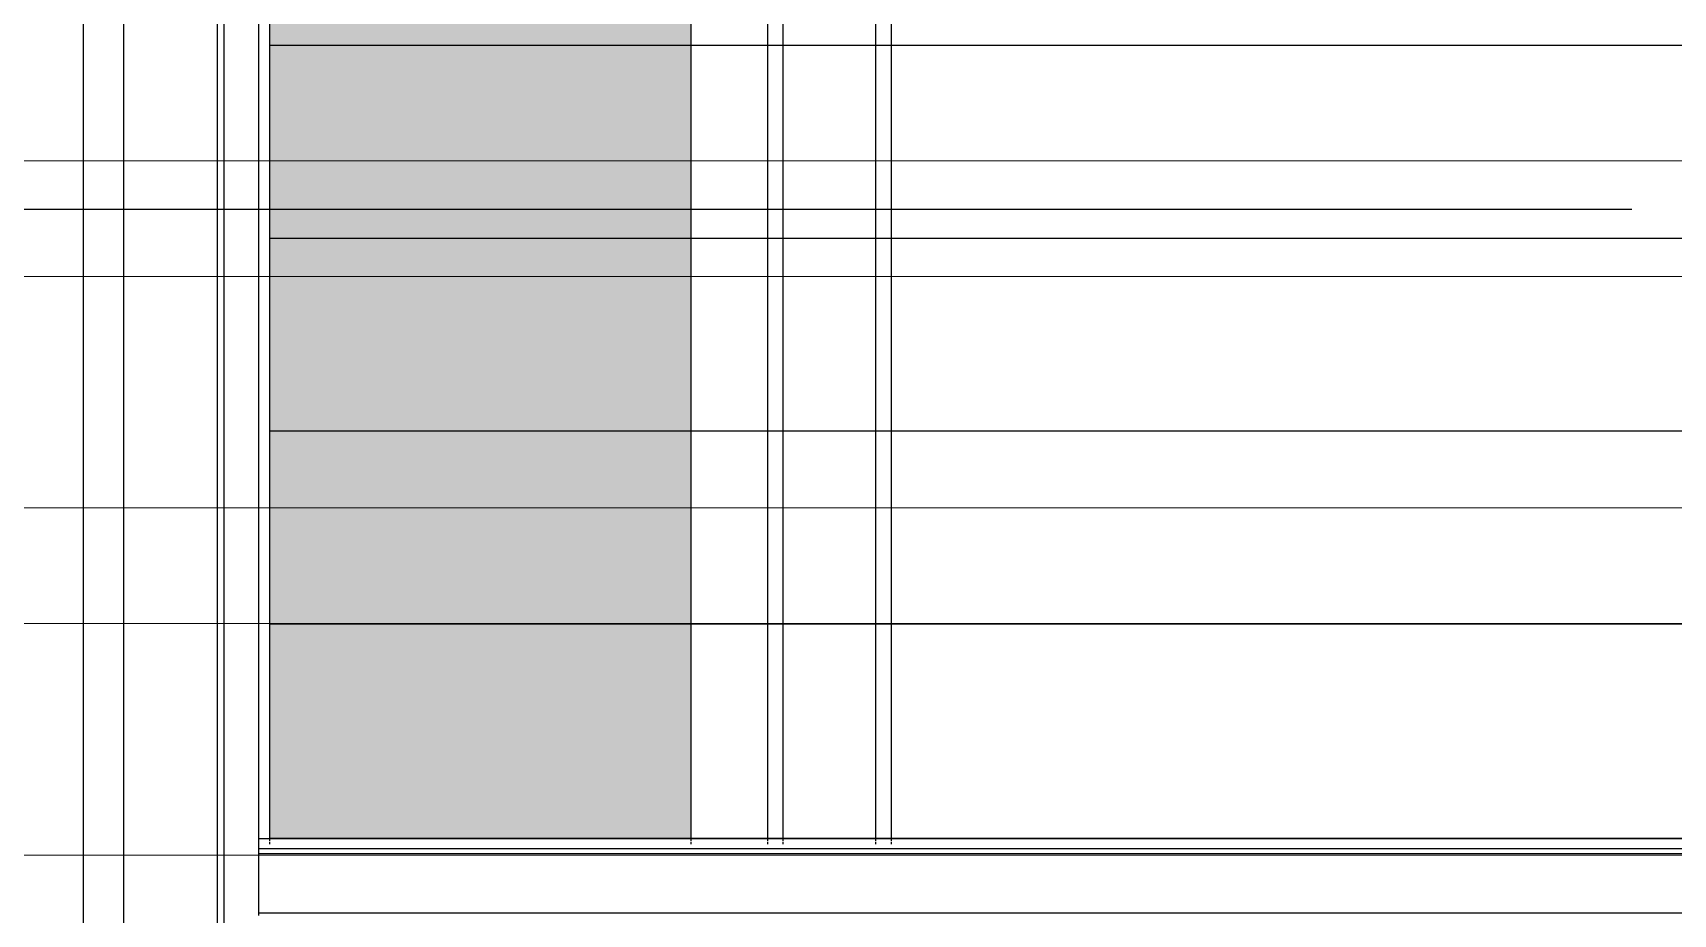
# Model space of a CAD drawing. Header units: inches. Extents: x 37.8 to 126.9, y 5.9 to 51.9.
# Drawn here: x 115.272 to 116.335, y 28.343 to 28.915 of the extents above; entities that cross this region are included whole.
import ezdxf

# ---------------------------------------------------------------- set-up
doc = ezdxf.new("R2010")
doc.units = ezdxf.units.IN
doc.header["$MEASUREMENT"] = 0
doc.layers.add('LAYER1', color=8, linetype='Continuous', lineweight=9)
doc.layers.add('TEXT.', color=7, linetype='Continuous')

msp = doc.modelspace()

# ---------------------------------------------------------------- hatches: boundary and pattern name
h = msp.add_hatch(color=0)
h.dxf.hatch_style = 1
h.paths.add_polyline_path([(117.19803, 29.94228), (116.89803, 29.94228), (115.69803, 29.94228), (115.42516, 29.94228), (115.42516, 28.39228), (115.69803, 28.39228), (115.69803, 29.61637), (115.69803, 29.64228), (116.89803, 29.64228), (116.89803, 29.61637), (117.19803, 29.61637), (117.19803, 29.74228), (117.19803, 29.79228)])
at = {"true_color": 0x9898cc}
h = msp.add_hatch(dxfattribs=at)
h.set_pattern_fill('ANSI31', color=253, angle=135)
h.set_pattern_definition([(180, (290.93332, 353.28142), (-1e-17, -0.125), [])])
h.paths.add_polyline_path([(117.19803, 29.14228), (115.42516, 29.14228), (115.42516, 28.44228), (117.19803, 28.44228)])
at = {"layer": 'LAYER1', "true_color": 0xc2b093}
h = msp.add_hatch(dxfattribs=at)
h.set_pattern_fill('ANSI32', color=253, scale=0.6, angle=135)
h.set_pattern_definition([(180, (290.93332, 359.28142), (-1e-17, -0.225), []), (180, (290.85832, 359.35642), (-1e-17, -0.225), [])])
h.paths.add_polyline_path([(106.05653, 37.34228), (106.05653, 37.54228), (106.05653, 37.59228), (106.05653, 37.99228), (106.05653, 38.04228), (106.05653, 38.44228), (106.05653, 38.49228), (106.05653, 38.84228), (107.05653, 38.84228), (107.05653, 38.49228), (107.05653, 38.44228), (107.05653, 38.04228), (107.05653, 37.99228), (107.05653, 37.59228), (107.05653, 37.54228), (107.05653, 37.34228)], flags=16)
h.paths.add_polyline_path([(107.99803, 37.34228), (107.99803, 37.54228), (107.99803, 37.59228), (107.99803, 37.99228), (107.99803, 38.04228), (107.99803, 38.44228), (107.99803, 38.49228), (107.99803, 38.84228), (108.99803, 38.84228), (108.99803, 38.49228), (108.99803, 38.44228), (108.99803, 38.04228), (108.99803, 37.99228), (108.99803, 37.59228), (108.99803, 37.54228), (108.99803, 37.34228)], flags=16)
h.paths.add_polyline_path([(116.59064, 26.14228), (116.59064, 26.94228), (117.19803, 26.94228), (117.19803, 26.14228)])
h.paths.add_polyline_path([(117.39803, 37.34228), (109.19803, 37.34228), (109.19803, 40.69228), (109.19803, 40.99228), (104.09803, 40.99228), (104.09803, 37.34228), (102.15807, 37.34228), (102.15807, 20.54228), (107.51799, 20.54228), (107.51799, 22.74228), (108.71799, 22.74228), (108.71799, 20.54228), (108.91799, 20.54228), (108.91799, 22.74228), (112.11799, 22.74228), (112.11799, 20.54228), (117.39803, 20.54228)])

# ---------------------------------------------------------------- linework, layer by layer
for p, q in [((115.42516, 28.39228), (115.42516, 29.94228)), ((115.69803, 29.64228), (115.69803, 28.39228)), ((115.74803, 28.39228), (115.74803, 29.59228)), ((115.75803, 28.39228), (115.75803, 29.58228)), ((115.81803, 28.39228), (115.81803, 29.52228)), ((115.82803, 29.51228), (115.82803, 28.39228)), ((115.30453, 28.59228), (115.30453, 28.99228)), ((115.33053, 28.59228), (115.33053, 28.99228)), ((115.39122, 28.59228), (115.39122, 28.99228)), ((115.39553, 28.59228), (115.39553, 28.99228)), ((115.41803, 28.59228), (115.41803, 28.99228)), ((115.30453, 28.54228), (115.30453, 28.59228)), ((115.33053, 28.54228), (115.33053, 28.59228)), ((115.39122, 28.54228), (115.39122, 28.59228)), ((115.39553, 28.54228), (115.39553, 28.59228)), ((115.41803, 28.54228), (115.41803, 28.59228)), ((115.30453, 28.14228), (115.30453, 28.54228)), ((115.33053, 28.14228), (115.33053, 28.54228)), ((115.39122, 28.14228), (115.39122, 28.54228)), ((115.39553, 28.14228), (115.39553, 28.54228)), ((115.41803, 28.39228), (115.41803, 28.54228)), ((115.41803, 28.39228), (115.42516, 28.39228)), ((115.41803, 28.38581), (115.41803, 28.39228)), ((115.42516, 28.39058), (115.42516, 28.39228)), ((115.42516, 28.39228), (115.69803, 28.39228)), ((115.42516, 28.38857), (115.42516, 28.39)), ((115.69803, 28.39228), (115.69803, 28.39058)), ((115.69803, 28.39228), (115.74803, 28.39228)), ((115.69803, 28.39), (115.69803, 28.38857)), ((115.74803, 28.39058), (115.74803, 28.39228)), ((115.74803, 28.39228), (115.75803, 28.39228)), ((115.74803, 28.38857), (115.74803, 28.39)), ((115.75803, 28.39058), (115.75803, 28.39228)), ((115.75803, 28.39228), (115.81803, 28.39228)), ((115.75803, 28.38857), (115.75803, 28.39)), ((115.81803, 28.39058), (115.81803, 28.39228)), ((115.81803, 28.39228), (115.82803, 28.39228)), ((115.81803, 28.38857), (115.81803, 28.39)), ((115.82803, 28.39228), (115.82803, 28.39058)), ((115.82803, 28.39228), (116.76803, 28.39228)), ((115.82803, 28.39), (115.82803, 28.38857)), ((115.41803, 28.38258), (115.41803, 28.38581)), ((115.41803, 28.38581), (117.19803, 28.38581)), ((115.41803, 28.38258), (115.42516, 28.38258)), ((115.41803, 28.34416), (115.41803, 28.38258)), ((115.42516, 28.38218), (115.42516, 28.38258)), ((115.42516, 28.38258), (115.69803, 28.38258)), ((115.69803, 28.38258), (115.69803, 28.38218)), ((115.69803, 28.38258), (115.74803, 28.38258)), ((115.74803, 28.38218), (115.74803, 28.38258)), ((115.74803, 28.38258), (115.75803, 28.38258)), ((115.75803, 28.38218), (115.75803, 28.38258)), ((115.75803, 28.38258), (115.81803, 28.38258)), ((115.81803, 28.38218), (115.81803, 28.38258)), ((115.81803, 28.38258), (115.82803, 28.38258)), ((115.82803, 28.38258), (115.82803, 28.38218)), ((115.82803, 28.38258), (116.76803, 28.38258)), ((115.41803, 28.34228), (115.41803, 28.34416)), ((115.41803, 28.34416), (117.19803, 28.34416))]:
    msp.add_line(p, q)
msp.add_lwpolyline([(115.42516, 29.14228), (117.19803, 29.14228), (117.19803, 28.39228), (115.42516, 28.39228)], close=True)
at = {"layer": 'TEXT.', "color": 8}
msp.add_line((116.3079, 28.79996), (101.05052, 28.79996), dxfattribs=at)

doc.saveas('drawing.dxf')
